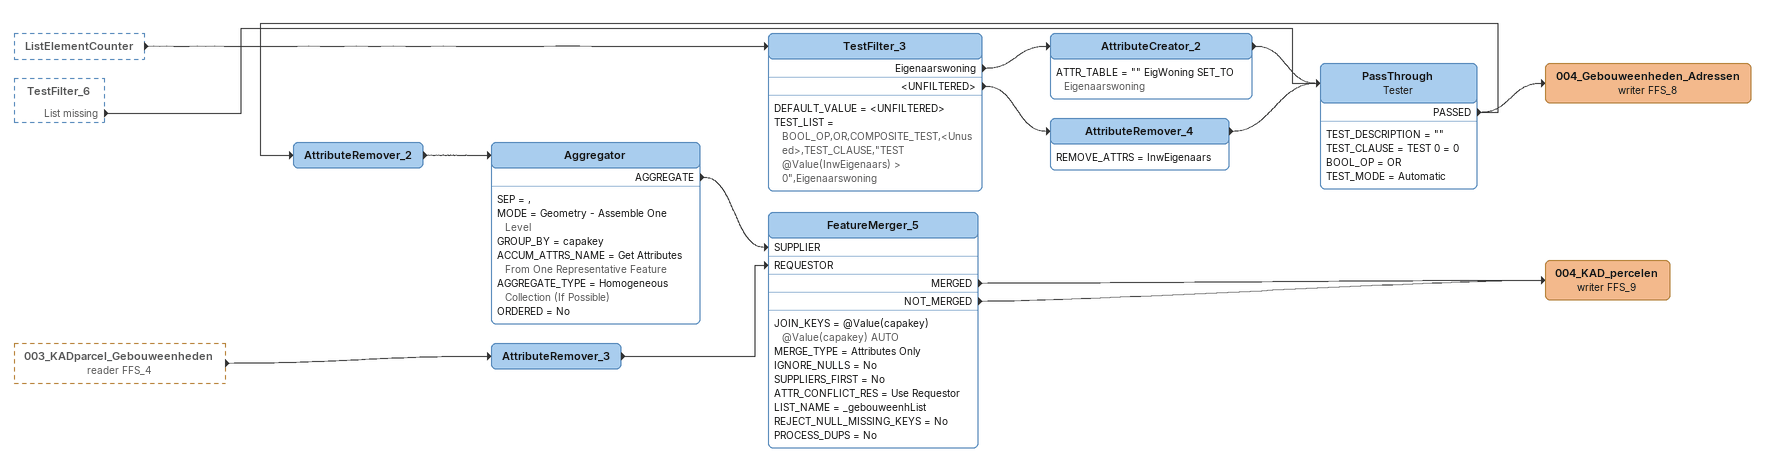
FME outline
ListElementCounter [outside]
    -> TestFilter_3
TestFilter_6 [outside]
    List missing -> PassThrough
003_KADparcel_Gebouweenheden (reader FFS_4) [outside]
    -> AttributeRemover_3
TestFilter_3
    DEFAULT_VALUE = <UNFILTERED>
    TEST_LIST = BOOL_OP,OR,COMPOSITE_TEST,<Unused>,TEST_CLAUSE,"TEST @Value(InwEigenaars) > 0",Eigenaarswoning
    Eigenaarswoning -> AttributeCreator_2
    <UNFILTERED> -> AttributeRemover_4
AttributeCreator_2
    ATTR_TABLE = "" EigWoning SET_TO Eigenaarswoning
    -> PassThrough
AttributeRemover_4
    REMOVE_ATTRS = InwEigenaars
    -> PassThrough
PassThrough: Tester
    TEST_DESCRIPTION = ""
    TEST_CLAUSE = TEST 0 = 0
    BOOL_OP = OR
    TEST_MODE = Automatic
    PASSED -> 004_Gebouweenheden_Adressen (writer FFS_8)
    PASSED -> AttributeRemover_2
004_Gebouweenheden_Adressen (writer FFS_8)
AttributeRemover_2
    -> Aggregator
Aggregator
    SEP = ,
    MODE = Geometry - Assemble One Level
    GROUP_BY = capakey
    ACCUM_ATTRS_NAME = Get Attributes From One Representative Feature
    AGGREGATE_TYPE = Homogeneous Collection (If Possible)
    ORDERED = No
    AGGREGATE -> FeatureMerger_5 [SUPPLIER]
AttributeRemover_3
    -> FeatureMerger_5 [REQUESTOR]
FeatureMerger_5
    JOIN_KEYS = @Value(capakey) @Value(capakey) AUTO
    MERGE_TYPE = Attributes Only
    IGNORE_NULLS = No
    SUPPLIERS_FIRST = No
    ATTR_CONFLICT_RES = Use Requestor
    LIST_NAME = _gebouweenhList
    REJECT_NULL_MISSING_KEYS = No
    PROCESS_DUPS = No
    MERGED -> 004_KAD_percelen (writer FFS_9)
    NOT_MERGED -> 004_KAD_percelen (writer FFS_9)
004_KAD_percelen (writer FFS_9)
